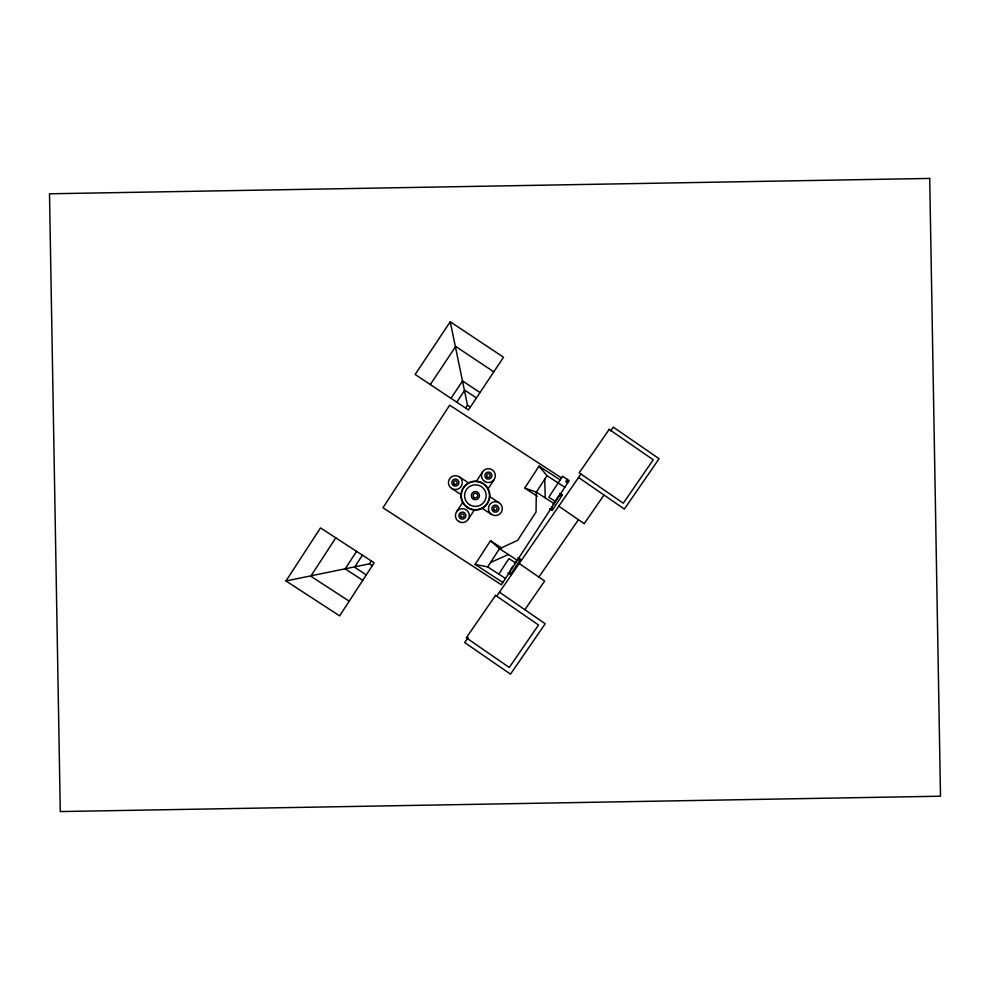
<?xml version="1.0" encoding="UTF-8"?>
<svg xmlns="http://www.w3.org/2000/svg" width="990" height="990" viewBox="0 0 990 990"><rect width="100%" height="100%" fill="white"/><g stroke="black" fill="none" stroke-linecap="round" stroke-linejoin="round"><path stroke-width="1.49" d="M285.986 580.969L320.5 527.905L374.158 562.815L339.644 615.879L285.986 580.969L369.443 563.817L371.3 560.959M335.771 537.842L310.798 576.217L349.198 601.19M356.573 551.368L345.176 568.879L362.773 580.326M362.414 555.167L354.556 567.258L366.3 574.893M456.551 511.818L462.8 502.215M476.326 481.425L482.563 471.822M468.208 519.404L474.445 509.8M487.983 488.998L494.22 479.395M502.871 582.491L475.089 564.411L490.483 540.75L501.843 548.151M537.384 496.287L524.75 488.07L539.018 466.142L560.489 480.101M475.089 564.411L487.686 566.886L499.505 548.72L517.609 540.354L536.023 512.04L536.332 492.092L547.012 475.683L539.018 466.142M498.812 574.126L508.922 558.583L515.592 562.926M567.344 479.42L565.847 481.722L567.654 482.897M510.493 569.894L512.87 566.231M514.454 563.793L516.842 560.13L520.468 559.338L517.881 557.667M553.101 504.368L558.669 495.829L562.295 495.05L559.709 493.367M507.882 573.049L510.456 574.732L520.468 559.338M549.697 508.749L552.284 510.432L562.295 495.05M450.24 321.775L415.157 374.468L468.443 409.947L503.526 357.254L450.24 321.775L467.49 405.219L465.597 408.053M430.316 384.565L455.697 346.45L493.812 371.832M450.97 398.314L462.553 380.927L480.014 392.56M456.774 402.175L464.768 390.184L476.425 397.943M468.171 637.523L464.694 642.56L510.481 674.14L545.218 623.774L499.443 592.193M496.708 596.153L580.957 474.037M610.706 430.897L613.305 427.136L659.093 458.717L624.356 509.07L578.568 477.489M538.857 577.071L578.42 519.713M524.849 609.729L544.636 581.043L519.218 563.52M603.974 495.025L584.199 523.698L558.781 506.162M490.533 562.506L508.402 554.511M524.75 488.07L536.332 492.092L554.14 503.675M566.478 480.769L568.285 481.932M561.664 478.022L449.683 405.17L382.957 507.746L501.386 584.781L569.151 480.596L562.481 476.252L548.844 497.215L555.526 501.559M547.012 475.683L564.82 487.266M459.174 476.772L468.777 483.021M489.58 496.547L499.183 502.796M451.589 488.429A6.955 6.955 0 0 0 462.33 482.971A6.955 6.955 0 0 0 452.232 476.4A6.955 6.955 0 0 0 451.589 488.429L461.204 494.678M481.994 508.204L491.597 514.454A6.955 6.955 0 0 0 502.326 508.984A6.955 6.955 0 0 0 492.24 502.425A6.955 6.955 0 0 0 491.597 514.454M517.312 560.303L499.505 548.72L490.483 540.75M487.686 566.886L505.482 578.469M369.443 563.817L372.302 565.674M467.49 405.219L470.324 407.113M551.517 506.818L552.284 510.432M509.689 571.106L510.456 574.732M544.723 479.197L545.243 497.883M609.184 429.388L579.212 472.836L623.279 503.229L653.239 459.793L609.184 429.388M495.569 595.361L466.278 637.808L509.256 667.458L538.535 624.999L495.569 595.361M929.709 178.435L49.5 193.792L60.279 811.565L940.5 796.207L929.709 178.435M484.605 481.437A6.955 6.955 0 0 0 495.334 475.98A6.955 6.955 0 0 0 485.249 469.409A6.955 6.955 0 0 0 484.605 481.437M486.474 478.554A3.527 3.527 0 0 0 491.919 475.794A3.527 3.527 0 0 0 486.795 472.465A3.527 3.527 0 0 0 486.474 478.554M487.427 477.093A1.77 1.77 0 0 0 490.161 475.707A1.77 1.77 0 0 0 487.6 474.024A1.77 1.77 0 0 0 487.427 477.093M493.466 511.57A3.527 3.527 0 0 0 498.911 508.811A3.527 3.527 0 0 0 493.787 505.482A3.527 3.527 0 0 0 493.466 511.57M494.418 510.11A1.77 1.77 0 0 0 497.153 508.712A1.77 1.77 0 0 0 494.592 507.041A1.77 1.77 0 0 0 494.418 510.11M458.58 521.445A6.955 6.955 0 0 0 469.322 515.976A6.955 6.955 0 0 0 459.224 509.417A6.955 6.955 0 0 0 458.58 521.445M460.461 518.562A3.527 3.527 0 0 0 465.894 515.802A3.527 3.527 0 0 0 460.783 512.474A3.527 3.527 0 0 0 460.461 518.562M461.414 517.102A1.77 1.77 0 0 0 464.149 515.703A1.77 1.77 0 0 0 461.575 514.033A1.77 1.77 0 0 0 461.414 517.102M453.47 485.546A3.527 3.527 0 0 0 458.902 482.786A3.527 3.527 0 0 0 453.791 479.457A3.527 3.527 0 0 0 453.47 485.546M454.422 484.085A1.77 1.77 0 0 0 457.157 482.699A1.77 1.77 0 0 0 454.583 481.016A1.77 1.77 0 0 0 454.422 484.085M473.158 499.034A4.084 4.084 0 0 0 479.457 495.829A4.084 4.084 0 0 0 473.542 491.968A4.084 4.084 0 0 0 473.158 499.034M469.495 504.653A10.791 10.791 0 0 0 486.164 496.188A10.791 10.791 0 0 0 470.498 485.991A10.791 10.791 0 0 0 469.495 504.653M467.701 507.425A14.095 14.095 0 0 0 489.456 496.361A14.095 14.095 0 0 0 469 483.046A14.095 14.095 0 0 0 467.701 507.425M474.123 497.549A2.314 2.314 0 0 0 477.7 495.73A2.314 2.314 0 0 0 474.334 493.552A2.314 2.314 0 0 0 474.123 497.549M467.503 507.734A14.466 14.466 0 0 0 489.827 496.374A14.466 14.466 0 0 0 468.827 482.724A14.466 14.466 0 0 0 467.503 507.734"/></g></svg>
